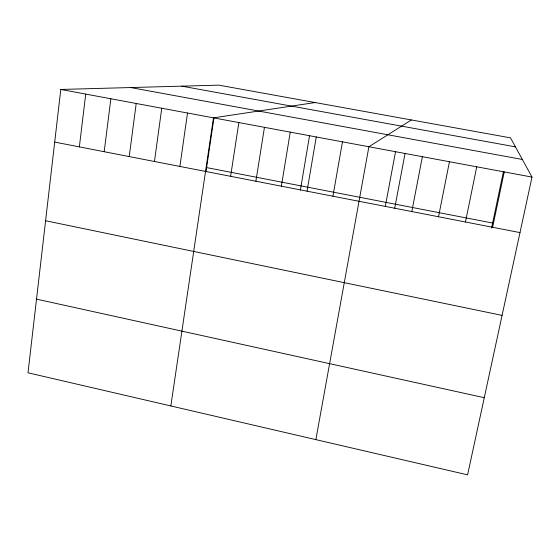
<?xml version="1.0" encoding="UTF-8"?>
<svg xmlns="http://www.w3.org/2000/svg" width="560" height="560" viewBox="0 0 560 560"><rect width="100%" height="100%" fill="white"/><g stroke="black" fill="none" stroke-linecap="round" stroke-linejoin="round"><path stroke-width="0.84" d="M60.788 89.453L28 372.792L467.586 474.859L532 177.086L510.524 137.865L218.813 85.141L60.788 89.453L532 177.086M79.345 146.881L85.729 94.087M104.188 151.711L110.866 98.763M129.22 156.583L136.206 103.474M154.455 161.49L161.756 108.227M179.893 166.439L187.502 113.015M170.842 405.958L213.458 117.845L315.119 102.55M205.989 171.787L213.948 117.992M230.615 176.309L238.854 122.57M255.892 181.223L264.453 127.33M281.372 186.179L290.248 132.125M300.37 190.155L309.526 135.765M307.048 191.177L316.253 136.962M332.927 196.21L342.468 141.834M315.854 439.628L368.893 146.748L411.383 119.945M385.308 206.402L395.528 151.704M394.66 208.502L405.041 153.531M411.817 211.554L422.38 156.702M438.529 216.755L449.449 161.735M465.465 221.991L476.742 166.81M491.582 228.004L503.384 171.822M492.618 227.276L504.259 171.927M181.797 86.149L515.445 146.86M130.683 87.542L522.354 159.467M206.605 167.587L492.625 223.048M54.698 142.086L519.988 232.603M45.598 220.745L502.082 315.385M36.526 299.138L484.274 397.705"/></g></svg>
